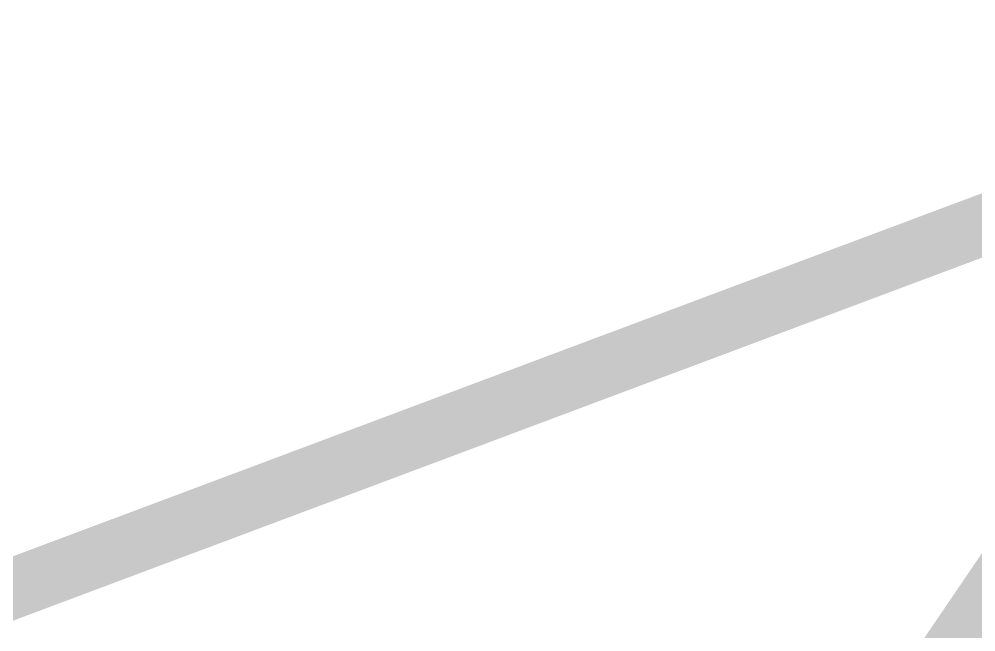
# Model space of a CAD drawing. Header units: metres. Extents: x 283055 to 288721, y 1996634 to 2005194.
# Drawn here: x 288256.62 to 288266.13, y 1997094.19 to 1997100.28 of the extents above; entities that cross this region are included whole.
import ezdxf

# ---------------------------------------------------------------- set-up
doc = ezdxf.new("R2010")
doc.units = ezdxf.units.M
doc.layers.add('HIGH TIDE LINE', color=220, linetype='Continuous')
doc.layers.add('SURVEY PLOT BOUNDARY', color=35, linetype='Continuous')

# ---------------------------------------------------------------- blocks, each defined once
blk = doc.blocks.new('1651')
at = {"layer": 'HIGH TIDE LINE', "lineweight": 0, "const_width": 2.9975}
blk.add_lwpolyline([(288284.2647, 1997130.7379), (288276.1298, 1997114.8221), (288272.0623, 1997106.8642), (288267.9591, 1997094.9095), (288259.8598, 1997082.9905), (288251.7963, 1997075.0683), (288251.7606, 1997071.0715), (288223.6449, 1997055.334), (288223.6806, 1997059.3307), (288215.6883, 1997059.402), (288211.6565, 1997055.4409), (288207.589, 1997047.483), (288203.5572, 1997043.5219), (288203.5216, 1997039.5251), (288199.4897, 1997035.564), (288199.4184, 1997027.5704), (288195.3866, 1997023.6093)], dxfattribs=at)
at = {"layer": 'SURVEY PLOT BOUNDARY', "lineweight": 18, "const_width": 0.5995}
blk.add_lwpolyline([(288308.6695, 1997178.4854), (288267.9948, 1997098.9063), (288215.8666, 1997079.3859), (288130.7351, 1996944.2442), (288030.5104, 1996909.1644), (287946.3773, 1996885.9325), (287850.3272, 1996870.8011), (287695.1549, 1996948.1306), (287704.3597, 1997083.9498), (287633.1066, 1997160.5304), (287506.1571, 1997265.5878), (287328.2918, 1997487.0152), (287317.6228, 1997635.0031), (287334.7843, 1997766.7543)], dxfattribs=at)

msp = doc.modelspace()

# ---------------------------------------------------------------- block references
msp.add_blockref('1651', (0, 0))

doc.saveas('drawing.dxf')
